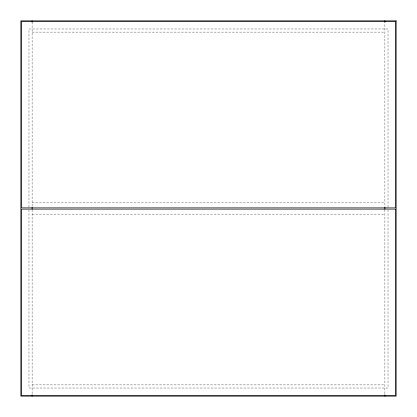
<?xml version="1.0" encoding="UTF-8"?>
<svg xmlns="http://www.w3.org/2000/svg" width="417" height="417" viewBox="0 0 417 417"><rect width="100%" height="100%" fill="white"/><g stroke="black" fill="none" stroke-linecap="round" stroke-linejoin="round"><path stroke-width="0.31" stroke-dasharray="2.08 1.56" d="M32.109 32.109L384.891 32.109M32.109 202.87L384.891 202.87M32.109 214.13L384.891 214.13M32.109 384.891L384.891 384.891M388.018 207.197L388.018 28.982L28.982 28.982L28.982 207.197M388.018 209.803L388.018 388.018L28.982 388.018L28.982 209.803M384.891 20.85L384.891 207.197M384.891 209.751L384.891 394.847M32.109 22.101L32.109 207.197M32.109 209.751L32.109 394.847"/><path stroke-width="0.63" d="M384.891 20.85L384.891 22.153M384.891 207.197L384.891 209.152M384.891 394.847L384.891 396.15M32.109 20.85L32.109 22.153M32.109 207.197L32.109 209.152M32.109 394.847L32.109 396.15M396.15 20.85L20.85 20.85L20.85 396.15L396.15 396.15L396.15 20.85M395.524 21.476L21.476 21.476L21.476 207.875L395.524 207.875L395.524 21.476M395.524 209.125L21.476 209.125L21.476 395.524L395.524 395.524L395.524 209.125"/></g></svg>
